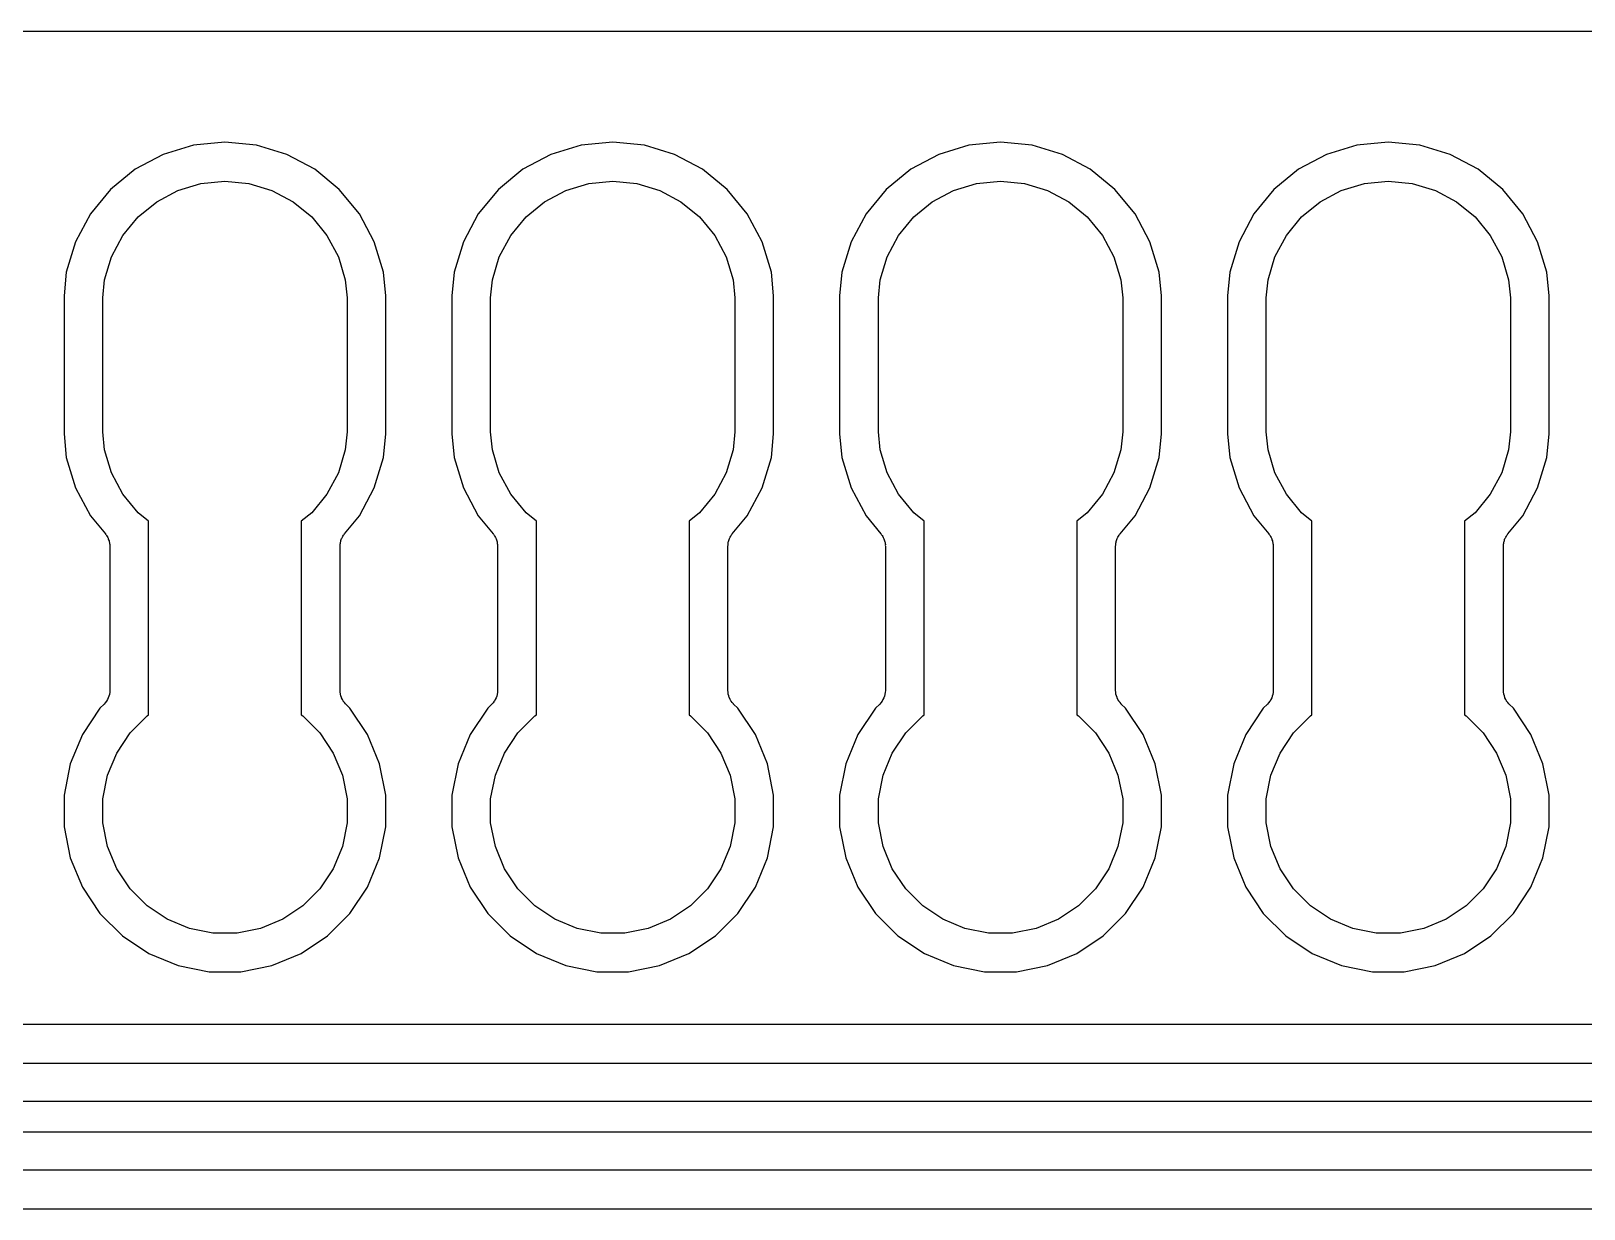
# Model space of a CAD drawing. Extents: x 74.5 to 163.3, y -89.7 to -63.9.
# Drawn here: x 142.88 to 153.05, y -76.01 to -68.3 of the extents above; entities that cross this region are included whole.
import ezdxf

# ---------------------------------------------------------------- set-up
doc = ezdxf.new("R2010")
doc.units = 0
doc.layers.add('BLACK', color=7, linetype='CONTINUOUS')

msp = doc.modelspace()

# ---------------------------------------------------------------- linework, layer by layer
at = {"layer": 'BLACK', "linetype": 'CONTINUOUS'}
for p, q in [((117.967, -68.299), (155.846, -68.299)), ((143.938, -69.0463), (143.74, -69.1065)), ((144.145, -69.0259), (143.938, -69.0463)), ((144.352, -69.0463), (144.145, -69.0259)), ((144.55, -69.1065), (144.352, -69.0463)), ((146.478, -69.0463), (146.28, -69.1065)), ((146.685, -69.0259), (146.478, -69.0463)), ((146.892, -69.0463), (146.685, -69.0259)), ((147.09, -69.1065), (146.892, -69.0463)), ((149.018, -69.0463), (148.82, -69.1065)), ((149.225, -69.0259), (149.018, -69.0463)), ((149.432, -69.0463), (149.225, -69.0259)), ((149.63, -69.1065), (149.432, -69.0463)), ((151.558, -69.0463), (151.36, -69.1065)), ((151.765, -69.0259), (151.558, -69.0463)), ((151.972, -69.0463), (151.765, -69.0259)), ((152.17, -69.1065), (151.972, -69.0463)), ((143.74, -69.1065), (143.557, -69.2044)), ((144.733, -69.2044), (144.55, -69.1065)), ((146.28, -69.1065), (146.097, -69.2044)), ((147.273, -69.2044), (147.09, -69.1065)), ((148.82, -69.1065), (148.637, -69.2044)), ((149.813, -69.2044), (149.63, -69.1065)), ((151.36, -69.1065), (151.177, -69.2044)), ((152.353, -69.2044), (152.17, -69.1065)), ((143.557, -69.2044), (143.396, -69.3361)), ((144.894, -69.3361), (144.733, -69.2044)), ((146.097, -69.2044), (145.936, -69.3361)), ((147.434, -69.3361), (147.273, -69.2044)), ((148.637, -69.2044), (148.476, -69.3361)), ((149.974, -69.3361), (149.813, -69.2044)), ((151.177, -69.2044), (151.016, -69.3361)), ((152.514, -69.3361), (152.353, -69.2044)), ((143.396, -69.3361), (143.264, -69.4966)), ((143.698, -69.4166), (143.837, -69.3423)), ((143.837, -69.3423), (143.988, -69.2966)), ((143.988, -69.2966), (144.145, -69.2811)), ((144.145, -69.2811), (144.302, -69.2966)), ((144.302, -69.2966), (144.453, -69.3423)), ((144.453, -69.3423), (144.592, -69.4166)), ((145.026, -69.4966), (144.894, -69.3361)), ((145.936, -69.3361), (145.804, -69.4966)), ((146.238, -69.4166), (146.377, -69.3423)), ((146.377, -69.3423), (146.528, -69.2966)), ((146.528, -69.2966), (146.685, -69.2811)), ((146.685, -69.2811), (146.842, -69.2966)), ((146.842, -69.2966), (146.993, -69.3423)), ((146.993, -69.3423), (147.132, -69.4166)), ((147.566, -69.4966), (147.434, -69.3361)), ((148.476, -69.3361), (148.344, -69.4966)), ((148.778, -69.4166), (148.917, -69.3423)), ((148.917, -69.3423), (149.068, -69.2966)), ((149.068, -69.2966), (149.225, -69.2811)), ((149.225, -69.2811), (149.382, -69.2966)), ((149.382, -69.2966), (149.533, -69.3423)), ((149.533, -69.3423), (149.672, -69.4166)), ((150.106, -69.4966), (149.974, -69.3361)), ((151.016, -69.3361), (150.884, -69.4966)), ((151.318, -69.4166), (151.457, -69.3423)), ((151.457, -69.3423), (151.608, -69.2966)), ((151.608, -69.2966), (151.765, -69.2811)), ((151.765, -69.2811), (151.922, -69.2966)), ((151.922, -69.2966), (152.073, -69.3423)), ((152.073, -69.3423), (152.212, -69.4166)), ((152.646, -69.4966), (152.514, -69.3361)), ((143.577, -69.5166), (143.698, -69.4166)), ((144.592, -69.4166), (144.713, -69.5166)), ((146.117, -69.5166), (146.238, -69.4166)), ((147.132, -69.4166), (147.253, -69.5166)), ((148.657, -69.5166), (148.778, -69.4166)), ((149.672, -69.4166), (149.793, -69.5166)), ((151.197, -69.5166), (151.318, -69.4166)), ((152.212, -69.4166), (152.333, -69.5166)), ((143.264, -69.4966), (143.167, -69.6797)), ((143.477, -69.6384), (143.577, -69.5166)), ((144.713, -69.5166), (144.813, -69.6384)), ((145.123, -69.6797), (145.026, -69.4966)), ((145.804, -69.4966), (145.707, -69.6797)), ((146.017, -69.6384), (146.117, -69.5166)), ((147.253, -69.5166), (147.353, -69.6384)), ((147.663, -69.6797), (147.566, -69.4966)), ((148.344, -69.4966), (148.247, -69.6797)), ((148.557, -69.6384), (148.657, -69.5166)), ((149.793, -69.5166), (149.893, -69.6384)), ((150.203, -69.6797), (150.106, -69.4966)), ((150.884, -69.4966), (150.787, -69.6797)), ((151.097, -69.6384), (151.197, -69.5166)), ((152.333, -69.5166), (152.433, -69.6384)), ((152.743, -69.6797), (152.646, -69.4966)), ((143.402, -69.7774), (143.477, -69.6384)), ((144.813, -69.6384), (144.888, -69.7774)), ((145.942, -69.7774), (146.017, -69.6384)), ((147.353, -69.6384), (147.428, -69.7774)), ((148.482, -69.7774), (148.557, -69.6384)), ((149.893, -69.6384), (149.968, -69.7774)), ((151.022, -69.7774), (151.097, -69.6384)), ((152.433, -69.6384), (152.508, -69.7774)), ((143.167, -69.6797), (143.106, -69.8784)), ((145.184, -69.8784), (145.123, -69.6797)), ((145.707, -69.6797), (145.646, -69.8784)), ((147.724, -69.8784), (147.663, -69.6797)), ((148.247, -69.6797), (148.186, -69.8784)), ((150.264, -69.8784), (150.203, -69.6797)), ((150.787, -69.6797), (150.726, -69.8784)), ((152.804, -69.8784), (152.743, -69.6797)), ((143.357, -69.9282), (143.402, -69.7774)), ((144.888, -69.7774), (144.933, -69.9282)), ((145.897, -69.9282), (145.942, -69.7774)), ((147.428, -69.7774), (147.473, -69.9282)), ((148.437, -69.9282), (148.482, -69.7774)), ((149.968, -69.7774), (150.013, -69.9282)), ((150.977, -69.9282), (151.022, -69.7774)), ((152.508, -69.7774), (152.553, -69.9282)), ((143.106, -69.8784), (143.091, -70.0332)), ((143.345, -70.0457), (143.357, -69.9282)), ((144.933, -69.9282), (144.945, -70.0457)), ((145.199, -70.0332), (145.184, -69.8784)), ((145.646, -69.8784), (145.631, -70.0332)), ((145.885, -70.0457), (145.897, -69.9282)), ((147.473, -69.9282), (147.485, -70.0457)), ((147.739, -70.0332), (147.724, -69.8784)), ((148.186, -69.8784), (148.171, -70.0332)), ((148.425, -70.0457), (148.437, -69.9282)), ((150.013, -69.9282), (150.025, -70.0457)), ((150.279, -70.0332), (150.264, -69.8784)), ((150.726, -69.8784), (150.711, -70.0332)), ((150.965, -70.0457), (150.977, -69.9282)), ((152.553, -69.9282), (152.565, -70.0457)), ((152.819, -70.0332), (152.804, -69.8784)), ((143.091, -70.0332), (143.091, -70.9368)), ((143.345, -70.9243), (143.345, -70.0457)), ((144.945, -70.0457), (144.945, -70.9243)), ((145.199, -70.9368), (145.199, -70.0332)), ((145.631, -70.0332), (145.631, -70.9368)), ((145.885, -70.9243), (145.885, -70.0457)), ((147.485, -70.0457), (147.485, -70.9243)), ((147.739, -70.9368), (147.739, -70.0332)), ((148.171, -70.0332), (148.171, -70.9368)), ((148.425, -70.9243), (148.425, -70.0457)), ((150.025, -70.0457), (150.025, -70.9243)), ((150.279, -70.9368), (150.279, -70.0332)), ((150.711, -70.0332), (150.711, -70.9368)), ((150.965, -70.9243), (150.965, -70.0457)), ((152.565, -70.0457), (152.565, -70.9243)), ((152.819, -70.9368), (152.819, -70.0332)), ((143.091, -70.9368), (143.106, -71.0916)), ((143.357, -71.0418), (143.345, -70.9243)), ((144.945, -70.9243), (144.933, -71.0418)), ((145.184, -71.0916), (145.199, -70.9368)), ((145.631, -70.9368), (145.646, -71.0916)), ((145.897, -71.0418), (145.885, -70.9243)), ((147.485, -70.9243), (147.473, -71.0418)), ((147.724, -71.0916), (147.739, -70.9368)), ((148.171, -70.9368), (148.186, -71.0916)), ((148.437, -71.0418), (148.425, -70.9243)), ((150.025, -70.9243), (150.013, -71.0418)), ((150.264, -71.0916), (150.279, -70.9368)), ((150.711, -70.9368), (150.726, -71.0916)), ((150.977, -71.0418), (150.965, -70.9243)), ((152.565, -70.9243), (152.553, -71.0418)), ((152.804, -71.0916), (152.819, -70.9368)), ((143.106, -71.0916), (143.167, -71.2903)), ((143.402, -71.1926), (143.357, -71.0418)), ((144.933, -71.0418), (144.888, -71.1926)), ((145.123, -71.2903), (145.184, -71.0916)), ((145.646, -71.0916), (145.707, -71.2903)), ((145.942, -71.1926), (145.897, -71.0418)), ((147.473, -71.0418), (147.428, -71.1926)), ((147.663, -71.2903), (147.724, -71.0916)), ((148.186, -71.0916), (148.247, -71.2903)), ((148.482, -71.1926), (148.437, -71.0418)), ((150.013, -71.0418), (149.968, -71.1926)), ((150.203, -71.2903), (150.264, -71.0916)), ((150.726, -71.0916), (150.787, -71.2903)), ((151.022, -71.1926), (150.977, -71.0418)), ((152.553, -71.0418), (152.508, -71.1926)), ((152.743, -71.2903), (152.804, -71.0916)), ((143.477, -71.3316), (143.402, -71.1926)), ((144.888, -71.1926), (144.813, -71.3316)), ((146.017, -71.3316), (145.942, -71.1926)), ((147.428, -71.1926), (147.353, -71.3316)), ((148.557, -71.3316), (148.482, -71.1926)), ((149.968, -71.1926), (149.893, -71.3316)), ((151.097, -71.3316), (151.022, -71.1926)), ((152.508, -71.1926), (152.433, -71.3316)), ((143.167, -71.2903), (143.264, -71.4734)), ((145.026, -71.4734), (145.123, -71.2903)), ((145.707, -71.2903), (145.804, -71.4734)), ((147.566, -71.4734), (147.663, -71.2903)), ((148.247, -71.2903), (148.344, -71.4734)), ((150.106, -71.4734), (150.203, -71.2903)), ((150.787, -71.2903), (150.884, -71.4734)), ((152.646, -71.4734), (152.743, -71.2903)), ((143.577, -71.4534), (143.477, -71.3316)), ((144.813, -71.3316), (144.713, -71.4534)), ((146.117, -71.4534), (146.017, -71.3316)), ((147.353, -71.3316), (147.253, -71.4534)), ((148.657, -71.4534), (148.557, -71.3316)), ((149.893, -71.3316), (149.793, -71.4534)), ((151.197, -71.4534), (151.097, -71.3316)), ((152.433, -71.3316), (152.333, -71.4534)), ((143.264, -71.4734), (143.362, -71.5926)), ((143.645, -71.5096), (143.577, -71.4534)), ((144.713, -71.4534), (144.645, -71.5096)), ((144.928, -71.5926), (145.026, -71.4734)), ((145.804, -71.4734), (145.902, -71.5926)), ((146.185, -71.5096), (146.117, -71.4534)), ((147.253, -71.4534), (147.185, -71.5096)), ((147.468, -71.5926), (147.566, -71.4734)), ((148.344, -71.4734), (148.442, -71.5926)), ((148.725, -71.5096), (148.657, -71.4534)), ((149.793, -71.4534), (149.725, -71.5096)), ((150.008, -71.5926), (150.106, -71.4734)), ((150.884, -71.4734), (150.982, -71.5926)), ((151.265, -71.5096), (151.197, -71.4534)), ((152.333, -71.4534), (152.265, -71.5096)), ((152.548, -71.5926), (152.646, -71.4734)), ((143.362, -71.5926), (143.363, -71.5939)), ((143.363, -71.5939), (143.366, -71.5986)), ((143.366, -71.5986), (143.37, -71.6028)), ((143.37, -71.6028), (143.373, -71.6089)), ((143.645, -72.7779), (143.645, -71.5096)), ((144.645, -71.5096), (144.645, -72.7779)), ((144.918, -71.6074), (144.921, -71.6014)), ((144.921, -71.6014), (144.925, -71.5971)), ((144.925, -71.5971), (144.928, -71.5926)), ((145.902, -71.5926), (145.903, -71.5939)), ((145.903, -71.5939), (145.906, -71.5986)), ((145.906, -71.5986), (145.91, -71.6028)), ((145.91, -71.6028), (145.913, -71.6089)), ((146.185, -72.7779), (146.185, -71.5096)), ((147.185, -71.5096), (147.185, -72.7779)), ((147.458, -71.6074), (147.461, -71.6014)), ((147.461, -71.6014), (147.465, -71.5971)), ((147.465, -71.5971), (147.468, -71.5926)), ((148.442, -71.5926), (148.443, -71.5939)), ((148.443, -71.5939), (148.446, -71.5986)), ((148.446, -71.5986), (148.45, -71.6028)), ((148.45, -71.6028), (148.453, -71.6089)), ((148.725, -72.7779), (148.725, -71.5096)), ((149.725, -71.5096), (149.725, -72.7779)), ((149.998, -71.6074), (150.001, -71.6014)), ((150.001, -71.6014), (150.005, -71.5971)), ((150.005, -71.5971), (150.008, -71.5926)), ((150.982, -71.5926), (150.983, -71.5939)), ((150.983, -71.5939), (150.986, -71.5986)), ((150.986, -71.5986), (150.99, -71.6028)), ((150.99, -71.6028), (150.993, -71.6089)), ((151.265, -72.7779), (151.265, -71.5096)), ((152.265, -71.5096), (152.265, -72.7779)), ((152.538, -71.6074), (152.541, -71.6014)), ((152.541, -71.6014), (152.545, -71.5971)), ((152.545, -71.5971), (152.548, -71.5926)), ((143.373, -71.6089), (143.377, -71.6147)), ((143.377, -71.6147), (143.379, -71.6199)), ((143.379, -71.6199), (143.381, -71.6247)), ((143.381, -71.6247), (143.383, -71.6313)), ((143.383, -71.6313), (143.386, -71.6377)), ((143.386, -71.6377), (143.387, -71.6432)), ((143.387, -71.6432), (143.389, -71.6485)), ((143.389, -71.6485), (143.389, -71.6553)), ((143.389, -71.6553), (143.391, -71.6621)), ((143.391, -71.6621), (143.39, -71.6676)), ((143.39, -71.6676), (143.391, -71.6731)), ((143.391, -71.6731), (143.391, -72.6168)), ((144.899, -71.6713), (144.9, -71.6659)), ((144.899, -71.6731), (144.899, -71.6713)), ((144.899, -72.6168), (144.899, -71.6731)), ((144.9, -71.6603), (144.901, -71.6536)), ((144.9, -71.6659), (144.9, -71.6603)), ((144.901, -71.6536), (144.902, -71.6467)), ((144.902, -71.6467), (144.903, -71.6415)), ((144.903, -71.6415), (144.905, -71.636)), ((144.905, -71.636), (144.907, -71.6297)), ((144.907, -71.6297), (144.909, -71.6231)), ((144.909, -71.6231), (144.912, -71.6183)), ((144.912, -71.6183), (144.914, -71.6132)), ((144.914, -71.6132), (144.918, -71.6074)), ((145.913, -71.6089), (145.917, -71.6147)), ((145.917, -71.6147), (145.919, -71.6199)), ((145.919, -71.6199), (145.921, -71.6247)), ((145.921, -71.6247), (145.923, -71.6313)), ((145.923, -71.6313), (145.926, -71.6377)), ((145.926, -71.6377), (145.927, -71.6432)), ((145.927, -71.6432), (145.929, -71.6485)), ((145.929, -71.6485), (145.929, -71.6553)), ((145.929, -71.6553), (145.931, -71.6621)), ((145.931, -71.6621), (145.93, -71.6676)), ((145.93, -71.6676), (145.931, -71.6731)), ((145.931, -71.6731), (145.931, -72.6168)), ((147.439, -71.6713), (147.44, -71.6659)), ((147.439, -71.6731), (147.439, -71.6713)), ((147.439, -72.6168), (147.439, -71.6731)), ((147.44, -71.6603), (147.441, -71.6536)), ((147.44, -71.6659), (147.44, -71.6603)), ((147.441, -71.6536), (147.442, -71.6467)), ((147.442, -71.6467), (147.443, -71.6415)), ((147.443, -71.6415), (147.445, -71.636)), ((147.445, -71.636), (147.447, -71.6297)), ((147.447, -71.6297), (147.449, -71.6231)), ((147.449, -71.6231), (147.452, -71.6183)), ((147.452, -71.6183), (147.454, -71.6132)), ((147.454, -71.6132), (147.458, -71.6074)), ((148.453, -71.6089), (148.457, -71.6147)), ((148.457, -71.6147), (148.459, -71.6199)), ((148.459, -71.6199), (148.461, -71.6247)), ((148.461, -71.6247), (148.463, -71.6313)), ((148.463, -71.6313), (148.466, -71.6377)), ((148.466, -71.6377), (148.467, -71.6432)), ((148.467, -71.6432), (148.469, -71.6485)), ((148.469, -71.6485), (148.469, -71.6553)), ((148.469, -71.6553), (148.471, -71.6621)), ((148.471, -71.6621), (148.47, -71.6676)), ((148.47, -71.6676), (148.471, -71.6731)), ((148.471, -71.6731), (148.471, -72.6168)), ((149.979, -71.6713), (149.98, -71.6659)), ((149.979, -71.6731), (149.979, -71.6713)), ((149.979, -72.6168), (149.979, -71.6731)), ((149.98, -71.6603), (149.981, -71.6536)), ((149.98, -71.6659), (149.98, -71.6603)), ((149.981, -71.6536), (149.982, -71.6467)), ((149.982, -71.6467), (149.983, -71.6415)), ((149.983, -71.6415), (149.985, -71.636)), ((149.985, -71.636), (149.987, -71.6297)), ((149.987, -71.6297), (149.989, -71.6231)), ((149.989, -71.6231), (149.992, -71.6183)), ((149.992, -71.6183), (149.994, -71.6132)), ((149.994, -71.6132), (149.998, -71.6074)), ((150.993, -71.6089), (150.997, -71.6147)), ((150.997, -71.6147), (150.999, -71.6199)), ((150.999, -71.6199), (151.001, -71.6247)), ((151.001, -71.6247), (151.003, -71.6313)), ((151.003, -71.6313), (151.006, -71.6377)), ((151.006, -71.6377), (151.007, -71.6432)), ((151.007, -71.6432), (151.009, -71.6485)), ((151.009, -71.6485), (151.009, -71.6553)), ((151.009, -71.6553), (151.011, -71.6621)), ((151.011, -71.6621), (151.01, -71.6676)), ((151.01, -71.6676), (151.011, -71.6731)), ((151.011, -71.6731), (151.011, -72.6168)), ((152.519, -71.6713), (152.52, -71.6659)), ((152.519, -71.6731), (152.519, -71.6713)), ((152.519, -72.6168), (152.519, -71.6731)), ((152.52, -71.6603), (152.521, -71.6536)), ((152.52, -71.6659), (152.52, -71.6603)), ((152.521, -71.6536), (152.522, -71.6467)), ((152.522, -71.6467), (152.523, -71.6415)), ((152.523, -71.6415), (152.525, -71.636)), ((152.525, -71.636), (152.527, -71.6297)), ((152.527, -71.6297), (152.529, -71.6231)), ((152.529, -71.6231), (152.532, -71.6183)), ((152.532, -71.6183), (152.534, -71.6132)), ((152.534, -71.6132), (152.538, -71.6074)), ((143.391, -72.6186), (143.39, -72.6303)), ((143.391, -72.6168), (143.391, -72.6172)), ((143.391, -72.6172), (143.391, -72.6173)), ((143.391, -72.6173), (143.391, -72.6173)), ((143.391, -72.6173), (143.391, -72.6186)), ((144.9, -72.6285), (144.899, -72.6168)), ((145.931, -72.6186), (145.93, -72.6303)), ((145.931, -72.6168), (145.931, -72.6172)), ((145.931, -72.6172), (145.931, -72.6173)), ((145.931, -72.6173), (145.931, -72.6173)), ((145.931, -72.6173), (145.931, -72.6186)), ((147.44, -72.6285), (147.439, -72.6168)), ((148.471, -72.6186), (148.47, -72.6303)), ((148.471, -72.6168), (148.471, -72.6172)), ((148.471, -72.6172), (148.471, -72.6173)), ((148.471, -72.6173), (148.471, -72.6173)), ((148.471, -72.6173), (148.471, -72.6186)), ((149.98, -72.6285), (149.979, -72.6168)), ((151.011, -72.6186), (151.01, -72.6303)), ((151.011, -72.6168), (151.011, -72.6172)), ((151.011, -72.6172), (151.011, -72.6173)), ((151.011, -72.6173), (151.011, -72.6173)), ((151.011, -72.6173), (151.011, -72.6186)), ((152.52, -72.6285), (152.519, -72.6168)), ((143.354, -72.7066), (143.326, -72.7341)), ((143.361, -72.6975), (143.354, -72.7066)), ((143.369, -72.6886), (143.361, -72.6975)), ((143.37, -72.6875), (143.369, -72.688)), ((143.369, -72.688), (143.369, -72.6886)), ((143.375, -72.6771), (143.37, -72.6875)), ((143.381, -72.6668), (143.375, -72.6771)), ((143.385, -72.6544), (143.381, -72.6656)), ((143.381, -72.6656), (143.381, -72.6662)), ((143.381, -72.6662), (143.381, -72.6668)), ((143.388, -72.6432), (143.385, -72.6544)), ((143.39, -72.6303), (143.388, -72.6419)), ((143.388, -72.6419), (143.388, -72.6426)), ((143.388, -72.6426), (143.388, -72.6432)), ((144.901, -72.6402), (144.9, -72.6285)), ((144.901, -72.6408), (144.901, -72.6402)), ((144.901, -72.6415), (144.901, -72.6408)), ((144.905, -72.6527), (144.901, -72.6415)), ((144.908, -72.664), (144.905, -72.6527)), ((144.908, -72.6646), (144.908, -72.664)), ((144.909, -72.6652), (144.908, -72.6646)), ((144.914, -72.6756), (144.909, -72.6652)), ((144.919, -72.686), (144.914, -72.6756)), ((144.92, -72.6865), (144.919, -72.686)), ((144.92, -72.6871), (144.92, -72.6865)), ((144.928, -72.6962), (144.92, -72.6871)), ((144.935, -72.7054), (144.928, -72.6962)), ((144.936, -72.7063), (144.935, -72.7054)), ((144.936, -72.7066), (144.936, -72.7063)), ((144.936, -72.7063), (144.936, -72.7063)), ((144.936, -72.7063), (144.936, -72.7063)), ((144.964, -72.7341), (144.936, -72.7066)), ((145.894, -72.7066), (145.866, -72.7341)), ((145.901, -72.6975), (145.894, -72.7066)), ((145.909, -72.6886), (145.901, -72.6975)), ((145.91, -72.6875), (145.909, -72.688)), ((145.909, -72.688), (145.909, -72.6886)), ((145.915, -72.6771), (145.91, -72.6875)), ((145.921, -72.6668), (145.915, -72.6771)), ((145.925, -72.6544), (145.921, -72.6656)), ((145.921, -72.6656), (145.921, -72.6662)), ((145.921, -72.6662), (145.921, -72.6668)), ((145.928, -72.6432), (145.925, -72.6544)), ((145.93, -72.6303), (145.928, -72.6419)), ((145.928, -72.6419), (145.928, -72.6426)), ((145.928, -72.6426), (145.928, -72.6432)), ((147.441, -72.6402), (147.44, -72.6285)), ((147.441, -72.6408), (147.441, -72.6402)), ((147.441, -72.6415), (147.441, -72.6408)), ((147.445, -72.6527), (147.441, -72.6415)), ((147.448, -72.664), (147.445, -72.6527)), ((147.448, -72.6646), (147.448, -72.664)), ((147.449, -72.6652), (147.448, -72.6646)), ((147.454, -72.6756), (147.449, -72.6652)), ((147.459, -72.686), (147.454, -72.6756)), ((147.46, -72.6865), (147.459, -72.686)), ((147.46, -72.6871), (147.46, -72.6865)), ((147.468, -72.6962), (147.46, -72.6871)), ((147.475, -72.7054), (147.468, -72.6962)), ((147.476, -72.7063), (147.475, -72.7054)), ((147.476, -72.7066), (147.476, -72.7063)), ((147.476, -72.7063), (147.476, -72.7063)), ((147.476, -72.7063), (147.476, -72.7063)), ((147.504, -72.7341), (147.476, -72.7066)), ((148.434, -72.7066), (148.406, -72.7341)), ((148.441, -72.6975), (148.434, -72.7066)), ((148.449, -72.6886), (148.441, -72.6975)), ((148.45, -72.6875), (148.449, -72.688)), ((148.449, -72.688), (148.449, -72.6886)), ((148.455, -72.6771), (148.45, -72.6875)), ((148.461, -72.6668), (148.455, -72.6771)), ((148.465, -72.6544), (148.461, -72.6656)), ((148.461, -72.6656), (148.461, -72.6662)), ((148.461, -72.6662), (148.461, -72.6668)), ((148.468, -72.6432), (148.465, -72.6544)), ((148.47, -72.6303), (148.468, -72.6419)), ((148.468, -72.6419), (148.468, -72.6426)), ((148.468, -72.6426), (148.468, -72.6432)), ((149.981, -72.6402), (149.98, -72.6285)), ((149.981, -72.6408), (149.981, -72.6402)), ((149.981, -72.6415), (149.981, -72.6408)), ((149.985, -72.6527), (149.981, -72.6415)), ((149.988, -72.664), (149.985, -72.6527)), ((149.988, -72.6646), (149.988, -72.664)), ((149.989, -72.6652), (149.988, -72.6646)), ((149.994, -72.6756), (149.989, -72.6652)), ((149.999, -72.686), (149.994, -72.6756)), ((150, -72.6865), (149.999, -72.686)), ((150, -72.6871), (150, -72.6865)), ((150.008, -72.6962), (150, -72.6871)), ((150.015, -72.7054), (150.008, -72.6962)), ((150.016, -72.7063), (150.015, -72.7054)), ((150.016, -72.7066), (150.016, -72.7063)), ((150.016, -72.7063), (150.016, -72.7063)), ((150.016, -72.7063), (150.016, -72.7063)), ((150.044, -72.7341), (150.016, -72.7066)), ((150.974, -72.7066), (150.946, -72.7341)), ((150.981, -72.6975), (150.974, -72.7066)), ((150.989, -72.6886), (150.981, -72.6975)), ((150.99, -72.6875), (150.989, -72.688)), ((150.989, -72.688), (150.989, -72.6886)), ((150.995, -72.6771), (150.99, -72.6875)), ((151.001, -72.6668), (150.995, -72.6771)), ((151.005, -72.6544), (151.001, -72.6656)), ((151.001, -72.6656), (151.001, -72.6662)), ((151.001, -72.6662), (151.001, -72.6668)), ((151.008, -72.6432), (151.005, -72.6544)), ((151.01, -72.6303), (151.008, -72.6419)), ((151.008, -72.6419), (151.008, -72.6426)), ((151.008, -72.6426), (151.008, -72.6432)), ((152.521, -72.6402), (152.52, -72.6285)), ((152.521, -72.6408), (152.521, -72.6402)), ((152.521, -72.6415), (152.521, -72.6408)), ((152.525, -72.6527), (152.521, -72.6415)), ((152.528, -72.664), (152.525, -72.6527)), ((152.528, -72.6646), (152.528, -72.664)), ((152.529, -72.6652), (152.528, -72.6646)), ((152.534, -72.6756), (152.529, -72.6652)), ((152.539, -72.686), (152.534, -72.6756)), ((152.54, -72.6865), (152.539, -72.686)), ((152.54, -72.6871), (152.54, -72.6865)), ((152.548, -72.6962), (152.54, -72.6871)), ((152.555, -72.7054), (152.548, -72.6962)), ((152.556, -72.7063), (152.555, -72.7054)), ((152.556, -72.7066), (152.556, -72.7063)), ((152.556, -72.7063), (152.556, -72.7063)), ((152.556, -72.7063), (152.556, -72.7063)), ((152.584, -72.7341), (152.556, -72.7066)), ((143.326, -72.7341), (143.211, -72.9067)), ((143.524, -72.896), (143.635, -72.7846)), ((143.635, -72.7846), (143.645, -72.7779)), ((144.645, -72.7779), (144.655, -72.7846)), ((144.655, -72.7846), (144.766, -72.896)), ((145.079, -72.9067), (144.964, -72.7341)), ((145.866, -72.7341), (145.751, -72.9067)), ((146.064, -72.896), (146.175, -72.7846)), ((146.175, -72.7846), (146.185, -72.7779)), ((147.185, -72.7779), (147.195, -72.7846)), ((147.195, -72.7846), (147.306, -72.896)), ((147.619, -72.9067), (147.504, -72.7341)), ((148.406, -72.7341), (148.291, -72.9067)), ((148.604, -72.896), (148.715, -72.7846)), ((148.715, -72.7846), (148.725, -72.7779)), ((149.725, -72.7779), (149.735, -72.7846)), ((149.735, -72.7846), (149.846, -72.896)), ((150.159, -72.9067), (150.044, -72.7341)), ((150.946, -72.7341), (150.831, -72.9067)), ((151.144, -72.896), (151.255, -72.7846)), ((151.255, -72.7846), (151.265, -72.7779)), ((152.265, -72.7779), (152.275, -72.7846)), ((152.275, -72.7846), (152.386, -72.896)), ((152.699, -72.9067), (152.584, -72.7341)), ((143.211, -72.9067), (143.132, -73.0986)), ((143.436, -73.0271), (143.524, -72.896)), ((144.766, -72.896), (144.854, -73.0271)), ((145.158, -73.0986), (145.079, -72.9067)), ((145.751, -72.9067), (145.672, -73.0986)), ((145.976, -73.0271), (146.064, -72.896)), ((147.306, -72.896), (147.394, -73.0271)), ((147.698, -73.0986), (147.619, -72.9067)), ((148.291, -72.9067), (148.212, -73.0986)), ((148.516, -73.0271), (148.604, -72.896)), ((149.846, -72.896), (149.934, -73.0271)), ((150.238, -73.0986), (150.159, -72.9067)), ((150.831, -72.9067), (150.752, -73.0986)), ((151.056, -73.0271), (151.144, -72.896)), ((152.386, -72.896), (152.474, -73.0271)), ((152.778, -73.0986), (152.699, -72.9067)), ((143.376, -73.1726), (143.436, -73.0271)), ((144.854, -73.0271), (144.914, -73.1726)), ((145.916, -73.1726), (145.976, -73.0271)), ((147.394, -73.0271), (147.454, -73.1726)), ((148.456, -73.1726), (148.516, -73.0271)), ((149.934, -73.0271), (149.994, -73.1726)), ((150.996, -73.1726), (151.056, -73.0271)), ((152.474, -73.0271), (152.534, -73.1726)), ((143.132, -73.0986), (143.091, -73.3022)), ((145.199, -73.3022), (145.158, -73.0986)), ((145.672, -73.0986), (145.631, -73.3022)), ((147.739, -73.3022), (147.698, -73.0986)), ((148.212, -73.0986), (148.171, -73.3022)), ((150.279, -73.3022), (150.238, -73.0986)), ((150.752, -73.0986), (150.711, -73.3022)), ((152.819, -73.3022), (152.778, -73.0986)), ((143.345, -73.3272), (143.376, -73.1726)), ((144.914, -73.1726), (144.945, -73.3272)), ((145.885, -73.3272), (145.916, -73.1726)), ((147.454, -73.1726), (147.485, -73.3272)), ((148.425, -73.3272), (148.456, -73.1726)), ((149.994, -73.1726), (150.025, -73.3272)), ((150.965, -73.3272), (150.996, -73.1726)), ((152.534, -73.1726), (152.565, -73.3272)), ((143.091, -73.3022), (143.091, -73.5098)), ((143.345, -73.4848), (143.345, -73.3272)), ((144.945, -73.3272), (144.945, -73.4848)), ((145.199, -73.5098), (145.199, -73.3022)), ((145.631, -73.3022), (145.631, -73.5098)), ((145.885, -73.4848), (145.885, -73.3272)), ((147.485, -73.3272), (147.485, -73.4848)), ((147.739, -73.5098), (147.739, -73.3022)), ((148.171, -73.3022), (148.171, -73.5098)), ((148.425, -73.4848), (148.425, -73.3272)), ((150.025, -73.3272), (150.025, -73.4848)), ((150.279, -73.5098), (150.279, -73.3022)), ((150.711, -73.3022), (150.711, -73.5098)), ((150.965, -73.4848), (150.965, -73.3272)), ((152.565, -73.3272), (152.565, -73.4848)), ((152.819, -73.5098), (152.819, -73.3022)), ((143.091, -73.5098), (143.132, -73.7134)), ((143.376, -73.6394), (143.345, -73.4848)), ((144.945, -73.4848), (144.914, -73.6394)), ((145.158, -73.7134), (145.199, -73.5098)), ((145.631, -73.5098), (145.672, -73.7134)), ((145.916, -73.6394), (145.885, -73.4848)), ((147.485, -73.4848), (147.454, -73.6394)), ((147.698, -73.7134), (147.739, -73.5098)), ((148.171, -73.5098), (148.212, -73.7134)), ((148.456, -73.6394), (148.425, -73.4848)), ((150.025, -73.4848), (149.994, -73.6394)), ((150.238, -73.7134), (150.279, -73.5098)), ((150.711, -73.5098), (150.752, -73.7134)), ((150.996, -73.6394), (150.965, -73.4848)), ((152.565, -73.4848), (152.534, -73.6394)), ((152.778, -73.7134), (152.819, -73.5098)), ((143.436, -73.7849), (143.376, -73.6394)), ((144.914, -73.6394), (144.854, -73.7849)), ((145.976, -73.7849), (145.916, -73.6394)), ((147.454, -73.6394), (147.394, -73.7849)), ((148.516, -73.7849), (148.456, -73.6394)), ((149.994, -73.6394), (149.934, -73.7849)), ((151.056, -73.7849), (150.996, -73.6394)), ((152.534, -73.6394), (152.474, -73.7849)), ((143.132, -73.7134), (143.211, -73.9053)), ((145.079, -73.9053), (145.158, -73.7134)), ((145.672, -73.7134), (145.751, -73.9053)), ((147.619, -73.9053), (147.698, -73.7134)), ((148.212, -73.7134), (148.291, -73.9053)), ((150.159, -73.9053), (150.238, -73.7134)), ((150.752, -73.7134), (150.831, -73.9053)), ((152.699, -73.9053), (152.778, -73.7134)), ((143.524, -73.916), (143.436, -73.7849)), ((144.854, -73.7849), (144.766, -73.916)), ((146.064, -73.916), (145.976, -73.7849)), ((147.394, -73.7849), (147.306, -73.916)), ((148.604, -73.916), (148.516, -73.7849)), ((149.934, -73.7849), (149.846, -73.916)), ((151.144, -73.916), (151.056, -73.7849)), ((152.474, -73.7849), (152.386, -73.916)), ((143.211, -73.9053), (143.326, -74.0779)), ((143.635, -74.0274), (143.524, -73.916)), ((144.766, -73.916), (144.655, -74.0274)), ((144.964, -74.0779), (145.079, -73.9053)), ((145.751, -73.9053), (145.866, -74.0779)), ((146.175, -74.0274), (146.064, -73.916)), ((147.306, -73.916), (147.195, -74.0274)), ((147.504, -74.0779), (147.619, -73.9053)), ((148.291, -73.9053), (148.406, -74.0779)), ((148.715, -74.0274), (148.604, -73.916)), ((149.846, -73.916), (149.735, -74.0274)), ((150.044, -74.0779), (150.159, -73.9053)), ((150.831, -73.9053), (150.946, -74.0779)), ((151.255, -74.0274), (151.144, -73.916)), ((152.386, -73.916), (152.275, -74.0274)), ((152.584, -74.0779), (152.699, -73.9053)), ((143.766, -74.115), (143.635, -74.0274)), ((144.655, -74.0274), (144.524, -74.115)), ((146.306, -74.115), (146.175, -74.0274)), ((147.195, -74.0274), (147.064, -74.115)), ((148.846, -74.115), (148.715, -74.0274)), ((149.735, -74.0274), (149.604, -74.115)), ((151.386, -74.115), (151.255, -74.0274)), ((152.275, -74.0274), (152.144, -74.115)), ((143.326, -74.0779), (143.473, -74.2247)), ((143.912, -74.1753), (143.766, -74.115)), ((144.524, -74.115), (144.378, -74.1753)), ((144.817, -74.2247), (144.964, -74.0779)), ((145.866, -74.0779), (146.013, -74.2247)), ((146.452, -74.1753), (146.306, -74.115)), ((147.064, -74.115), (146.918, -74.1753)), ((147.357, -74.2247), (147.504, -74.0779)), ((148.406, -74.0779), (148.553, -74.2247)), ((148.992, -74.1753), (148.846, -74.115)), ((149.604, -74.115), (149.458, -74.1753)), ((149.897, -74.2247), (150.044, -74.0779)), ((150.946, -74.0779), (151.093, -74.2247)), ((151.532, -74.1753), (151.386, -74.115)), ((152.144, -74.115), (151.998, -74.1753)), ((152.437, -74.2247), (152.584, -74.0779)), ((143.473, -74.2247), (143.646, -74.34)), ((144.066, -74.206), (143.912, -74.1753)), ((144.224, -74.206), (144.066, -74.206)), ((144.378, -74.1753), (144.224, -74.206)), ((144.644, -74.34), (144.817, -74.2247)), ((146.013, -74.2247), (146.186, -74.34)), ((146.606, -74.206), (146.452, -74.1753)), ((146.764, -74.206), (146.606, -74.206)), ((146.918, -74.1753), (146.764, -74.206)), ((147.184, -74.34), (147.357, -74.2247)), ((148.553, -74.2247), (148.726, -74.34)), ((149.146, -74.206), (148.992, -74.1753)), ((149.304, -74.206), (149.146, -74.206)), ((149.458, -74.1753), (149.304, -74.206)), ((149.724, -74.34), (149.897, -74.2247)), ((151.093, -74.2247), (151.266, -74.34)), ((151.686, -74.206), (151.532, -74.1753)), ((151.844, -74.206), (151.686, -74.206)), ((151.998, -74.1753), (151.844, -74.206)), ((152.264, -74.34), (152.437, -74.2247)), ((143.646, -74.34), (143.838, -74.4195)), ((144.452, -74.4195), (144.644, -74.34)), ((146.186, -74.34), (146.378, -74.4195)), ((146.992, -74.4195), (147.184, -74.34)), ((148.726, -74.34), (148.918, -74.4195)), ((149.532, -74.4195), (149.724, -74.34)), ((151.266, -74.34), (151.458, -74.4195)), ((152.072, -74.4195), (152.264, -74.34)), ((143.838, -74.4195), (144.041, -74.46)), ((144.249, -74.46), (144.452, -74.4195)), ((146.378, -74.4195), (146.581, -74.46)), ((146.789, -74.46), (146.992, -74.4195)), ((148.918, -74.4195), (149.121, -74.46)), ((149.329, -74.46), (149.532, -74.4195)), ((151.458, -74.4195), (151.661, -74.46)), ((151.869, -74.46), (152.072, -74.4195)), ((144.041, -74.46), (144.249, -74.46)), ((146.581, -74.46), (146.789, -74.46)), ((149.121, -74.46), (149.329, -74.46)), ((151.661, -74.46), (151.869, -74.46)), ((157.143, -74.805), (117.944, -74.805)), ((103.05, -75.059), (157.301, -75.059)), ((157.347, -75.309), (103.005, -75.309)), ((102.864, -75.509), (159.772, -75.509)), ((159.818, -75.759), (102.818, -75.759)), ((102.837, -76.013), (159.799, -76.013))]:
    msp.add_line(p, q, dxfattribs=at)

doc.saveas('drawing.dxf')
